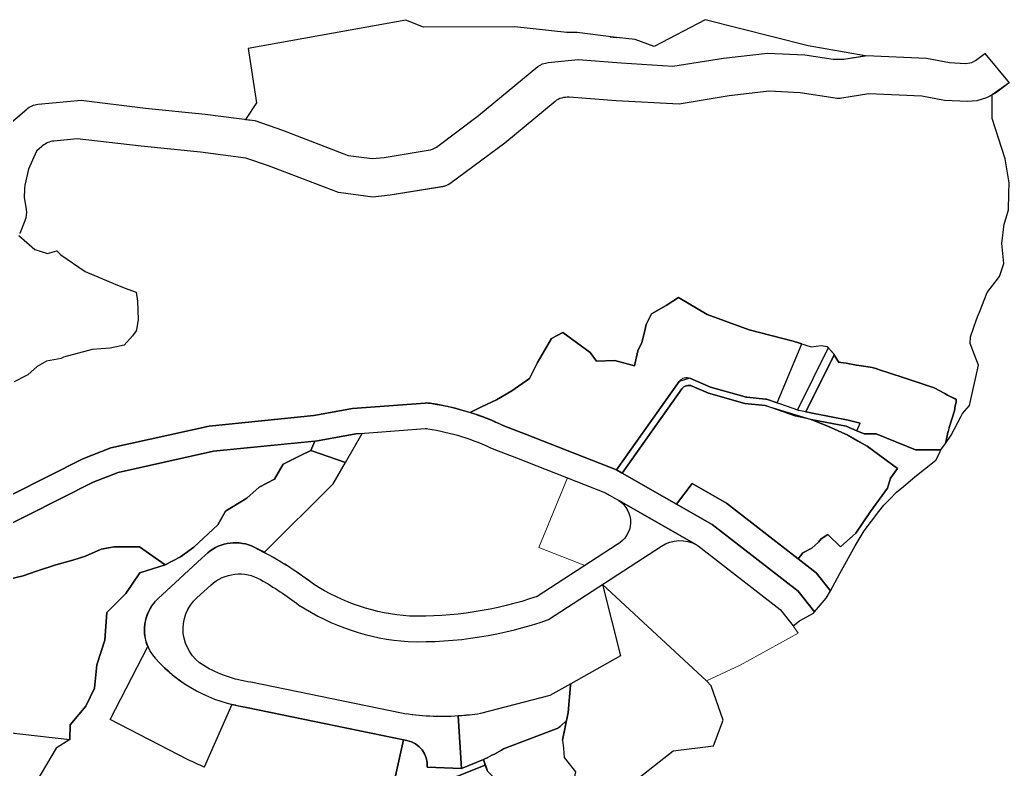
# Model space of a CAD drawing. Header units: millimetres. Extents: x 234550 to 240984, y 469077 to 474234.
# Drawn here: x 240720.6 to 240953.5, y 469387.1 to 469563.5 of the extents above; entities that cross this region are included whole.
import ezdxf

# ---------------------------------------------------------------- set-up
doc = ezdxf.new("R2010")
doc.units = ezdxf.units.MM
for name, color, linetype, lineweight in [('_proposed OS-2 _hatch', 83, 'Continuous', 0), ('_Proposed_footpath hatch', 161, 'Continuous', 30), ('_Proposed_parking', 253, 'Continuous', 30), ('_Propossed _Secondary_road_Hatch', 251, 'Continuous', 0), ('E1', 108, 'Continuous', 30), ('E4', 53, 'Continuous', 30)]:
    doc.layers.add(name, color=color, linetype=linetype, lineweight=lineweight)
doc.layers.add('_Proposed Service-1 hatch', color=210, linetype='Continuous')
doc.layers.add('_proposed Tertiary_road_Hatch', color=252, linetype='Continuous')
doc.layers.add('_proposed UV_2_Hatch', color=53, linetype='Continuous', lineweight=0, true_color=0xf2d64a)

msp = doc.modelspace()

# ---------------------------------------------------------------- linework, layer by layer
at = {"layer": '_proposed OS-2 _hatch'}
msp.add_lwpolyline([(240910.92, 469486.32), (240910.63, 469486.65), (240909.26, 469486.83), (240906.88, 469486.56), (240904.69, 469487.26), (240898.84, 469473.36), (240903.65, 469471.7)], close=True, dxfattribs=at)
at = {"layer": '_Proposed Service-1 hatch'}
msp.add_lwpolyline([(240830.17, 469388.1), (240829.75, 469389.38), (240824.58, 469387.27), (240816.49, 469387.62, 0.374786), (240811.71, 469393.9), (240810.91, 469394.07), (240807.46, 469378.51), (240807.77, 469378.51), (240810.99, 469380.44)], format="xyb", close=True, dxfattribs=at)
at = {"layer": '_proposed Tertiary_road_Hatch'}
msp.add_lwpolyline([(240714.43, 469442.91), (240737.81, 469454.7), (240743.74, 469456.97), (240766.18, 469461.98), (240790.64, 469464.41), (240799.7, 469466.07), (240815.99, 469467.3, -0.057429), (240816.67, 469467.27, -0.074044), (240832.15, 469462.45), (240837.49, 469460.41), (240858.48, 469452.15), (240859.41, 469451.61), (240880.24, 469439.73), (240899.55, 469424.76), (240902.66, 469420.85), (240904.16, 469422.05), (240907.44, 469423.88), (240907.69, 469424.17), (240903.79, 469429.06), (240883.59, 469444.73), (240862.4, 469456.82), (240861.09, 469457.57), (240839.66, 469466), (240834.52, 469467.97, 0.072969), (240817.59, 469473.2, 0.073305), (240816.03, 469473.31), (240798.89, 469472.03), (240789.8, 469470.36), (240765.17, 469467.9), (240742.02, 469462.74), (240735.38, 469460.19), (240710.6, 469447.74, 0.117529)], format="xyb", dxfattribs=at)
msp.add_lwpolyline([(240845.06, 469422.37), (240871.61, 469439.66, -0.279555), (240879.91, 469439.92), (240861.57, 469450.38, -0.575361), (240861.17, 469440.02), (240842.4, 469427.8, -0.089062), (240812.31, 469423.16, -0.125747), (240789.72, 469430.7, 0.045869), (240775.77, 469439.37, 0.301149), (240764.81, 469438.05), (240763.39, 469436.84), (240753.09, 469427.24, 0.408622), (240752.47, 469413.24, 0.174328), (240773.93, 469401.68), (240811.71, 469393.9, -0.374786), (240816.49, 469387.62), (240824.58, 469387.27), (240823.8, 469399.66, -0.055049), (240810.41, 469400.29), (240774.98, 469407.59, -0.098888), (240763.89, 469411.52, -0.502834), (240762.28, 469427.5), (240765.54, 469430.48, -0.326226), (240777.27, 469431.76, -0.032318), (240786.27, 469425.78, 0.127537), (240812.02, 469417.17, 0.091511)], format="xyb", close=True, dxfattribs=at)
at = {"layer": '_proposed UV_2_Hatch'}
for points in [[(240719.25, 469478.31), (240721.96, 469479.73), (240722.43, 469479.98), (240724.64, 469481.95), (240726.84, 469483.16), (240730.27, 469483.83), (240730.89, 469484.12), (240737.64, 469485.88), (240741.85, 469486.25), (240745.13, 469486.95), (240747.08, 469489.14), (240747.93, 469490.27), (240748.01, 469490.5), (240748.44, 469493.01), (240748.31, 469497.3), (240747.98, 469499.38), (240745.17, 469500.47), (240743, 469501.3), (240735.96, 469504.3), (240730.25, 469508.22), (240729.31, 469509.17), (240727.07, 469508.53), (240724.12, 469509.44), (240720.32, 469512.76, -0.088546)], [(240902.66, 469420.85), (240899.55, 469424.76), (240880.24, 469439.73), (240879.91, 469439.92, 0.279555), (240871.61, 469439.66), (240857.75, 469430.63), (240882.24, 469407.91), (240890.16, 469411.63), (240903.79, 469419.17), (240902.66, 469420.85)], [(240845.06, 469422.37, -0.091511), (240812.02, 469417.17, -0.127537), (240786.27, 469425.78, 0.032318), (240777.27, 469431.76, 0.326226), (240765.54, 469430.48), (240762.28, 469427.5, 0.502834), (240763.89, 469411.52, 0.098888), (240774.98, 469407.59), (240810.41, 469400.29), (240815.08, 469399.74, 0.057269), (240829.01, 469400.21), (240845.37, 469404.47), (240861.96, 469413.81), (240857.75, 469430.63), (240845.06, 469422.37)]]:
    msp.add_lwpolyline(points, format="xyb", dxfattribs=at)
for points in [[(240853.63, 469435.11), (240842.4, 469427.8, -0.089062), (240812.31, 469423.16, -0.125747), (240789.72, 469430.7, 0.038545), (240778.1, 469438.16), (240794.36, 469454.28), (240801.2, 469466.18), (240815.99, 469467.3, -0.057429), (240816.67, 469467.27, -0.074044), (240832.15, 469462.45), (240837.49, 469460.41), (240849.48, 469455.69), (240842.79, 469439.28)], [(240861.57, 469450.38), (240859.41, 469451.61), (240858.48, 469452.15), (240849.48, 469455.69), (240842.79, 469439.28), (240853.63, 469435.11), (240861.17, 469440.02, 0.575361)], [(240763.94, 469387.64), (240770.46, 469402.38, -0.14908), (240752.47, 469413.24, -0.082707), (240750.71, 469416.02), (240741.83, 469398.85), (240760.22, 469389.35, 0.009355)]]:
    msp.add_lwpolyline(points, format="xyb", close=True, dxfattribs=at)
at = {"layer": '_Proposed_footpath hatch'}
for points in [[(240905.66, 469471.25), (240912.33, 469484.67), (240912.21, 469484.87), (240910.92, 469486.32), (240903.65, 469471.7), (240903.99, 469471.58)], [(240830.65, 469386.68), (240830.17, 469388.1), (240810.99, 469380.44)]]:
    msp.add_lwpolyline(points, dxfattribs=at)
at = {"layer": '_Proposed_parking'}
msp.add_lwpolyline([(240908.04, 469433.36), (240886.93, 469449.73), (240878.83, 469454.35), (240875.21, 469449.51), (240883.59, 469444.73), (240903.79, 469429.06), (240907.69, 469424.17), (240910.45, 469427.38), (240911.4, 469429.11), (240911.41, 469429.13)], close=True, dxfattribs=at)
msp.add_lwpolyline([(240847.81, 469397.21), (240849.3, 469398.58), (240849.71, 469400.51), (240850.24, 469406.91), (240850.3, 469407.25), (240845.37, 469404.47), (240829.01, 469400.21, -0.02146), (240823.8, 469399.66), (240824.58, 469387.27), (240829.75, 469389.38), (240830.05, 469389.57, 0.023459), (240834.48, 469391.95), (240846.85, 469396.62, 0.094956)], format="xyb", close=True, dxfattribs=at)
at = {"layer": '_Propossed _Secondary_road_Hatch'}
msp.add_lwpolyline([(240717.98, 469538.9), (240722.2, 469542.48, -0.150424), (240724.91, 469543.63), (240735.03, 469544.6), (240750.14, 469542.72), (240764.21, 469541.3), (240775.87, 469539.79), (240782.41, 469537.52), (240797.88, 469531.61), (240803.5, 469530.87), (240806.39, 469531.13), (240816.73, 469532.84, 0.105715), (240818.7, 469533.56), (240828.6, 469541.03), (240842.5, 469552.49, -0.134098), (240844.96, 469553.44), (240851.99, 469554.15), (240862.14, 469553.42), (240874.35, 469552.57), (240886.27, 469554.51), (240896.59, 469555.7), (240905.43, 469555.27), (240912.04, 469554.23), (240914.58, 469554.24), (240919.85, 469555.08), (240934.05, 469554.5), (240939.46, 469553.46), (240943.21, 469553.25), (240944.22, 469553.35), (240944.74, 469553.5), (240945.59, 469553.96), (240947.74, 469555.61), (240953.51, 469548.7), (240949.53, 469545.86), (240948.17, 469545.12), (240945.91, 469544.47), (240943.72, 469544.26), (240938.25, 469544.53), (240932.93, 469545.55), (240920.46, 469546.06), (240914.08, 469545.05, -0.078108), (240912.52, 469545.05), (240904.32, 469546.33), (240897, 469546.7), (240887.54, 469545.6), (240875.79, 469543.69), (240860.99, 469544.48), (240849.91, 469545.28, 0.178623), (240846.59, 469544.32), (240834.78, 469534.5), (240821.84, 469524.9, -0.105715), (240819.87, 469524.19), (240807.75, 469522.24), (240803.67, 469521.78), (240795.64, 469522.83), (240779.14, 469529.13), (240773.81, 469530.95), (240763.11, 469532.36), (240749.14, 469533.78), (240734.09, 469535.5), (240728.61, 469534.98, 0.150424), (240725.9, 469533.82), (240724.5, 469532.63), (240722.62, 469528.35), (240721.77, 469524.58, 0.050417), (240721.64, 469523.58), (240721.6, 469521.79), (240722.06, 469518.89, -0.136155), (240721.76, 469516.23), (240720.54, 469513.22, -0.113957)], format="xyb", dxfattribs=at)
at = {"layer": 'E1'}
msp.add_lwpolyline([(240842.5, 469552.49, -0.134098), (240844.96, 469553.44), (240851.99, 469554.15), (240862.14, 469553.42), (240874.35, 469552.57), (240886.27, 469554.51), (240896.59, 469555.7), (240905.43, 469555.27), (240912.04, 469554.23), (240914.58, 469554.24), (240919.59, 469555.03), (240906.2, 469557.41), (240881.95, 469563.52), (240869.92, 469557.21), (240865.45, 469558.88), (240859.58, 469559.54), (240860.98, 469559.32), (240851.83, 469560.55), (240849.35, 469560.55), (240837.12, 469561.89), (240815.65, 469561.79), (240811.48, 469563.46), (240774.3, 469556.73), (240776.28, 469543.98), (240773.69, 469540.07), (240775.87, 469539.79), (240782.41, 469537.52), (240797.88, 469531.61), (240803.5, 469530.87), (240806.39, 469531.13), (240816.73, 469532.84, 0.105715), (240818.7, 469533.56), (240828.6, 469541.03)], format="xyb", close=True, dxfattribs=at)
for points in [[(240717.98, 469538.9), (240722.2, 469542.48, -0.150424), (240724.91, 469543.63), (240735.03, 469544.6), (240750.14, 469542.72), (240764.21, 469541.3), (240775.87, 469539.79), (240782.41, 469537.52), (240797.88, 469531.61), (240803.5, 469530.87), (240806.39, 469531.13), (240816.73, 469532.84, 0.105715), (240818.7, 469533.56), (240828.6, 469541.03), (240842.5, 469552.49, -0.134098), (240844.96, 469553.44), (240851.99, 469554.15), (240862.14, 469553.42), (240874.35, 469552.57), (240886.27, 469554.51), (240896.59, 469555.7), (240905.43, 469555.27), (240912.04, 469554.23), (240914.58, 469554.24), (240919.85, 469555.08), (240934.05, 469554.5), (240939.46, 469553.46), (240943.21, 469553.25), (240944.22, 469553.35), (240944.74, 469553.5), (240945.59, 469553.96), (240947.74, 469555.61), (240953.51, 469548.7), (240950.28, 469546.27), (240948.17, 469545.12), (240945.91, 469544.47), (240943.72, 469544.26), (240938.25, 469544.53), (240932.93, 469545.55), (240920.46, 469546.06), (240914.08, 469545.05, -0.078108), (240912.52, 469545.05), (240904.32, 469546.33), (240897, 469546.7), (240887.54, 469545.6), (240875.79, 469543.69), (240860.99, 469544.48), (240849.91, 469545.28, 0.178623), (240846.59, 469544.32), (240834.78, 469534.5), (240821.84, 469524.9, -0.105715), (240819.87, 469524.19), (240807.75, 469522.24), (240803.67, 469521.78), (240795.64, 469522.83), (240779.14, 469529.13), (240773.81, 469530.95), (240763.11, 469532.36), (240749.14, 469533.78), (240734.09, 469535.5), (240728.61, 469534.98, 0.150424), (240725.9, 469533.82), (240724.5, 469532.63), (240722.62, 469528.35), (240721.77, 469524.58, 0.050417), (240721.64, 469523.58), (240721.6, 469521.79), (240722.06, 469518.89, -0.136155), (240721.76, 469516.23), (240720.54, 469513.22, -0.113957)], [(240710.6, 469447.74), (240735.38, 469460.19), (240742.02, 469462.74), (240765.17, 469467.9), (240789.8, 469470.36), (240798.89, 469472.03), (240816.03, 469473.31, -0.073305), (240817.59, 469473.2, -0.037934), (240826.6, 469471.09), (240829.29, 469472.43), (240832.77, 469474.09), (240836.42, 469476.15), (240840.56, 469479.08), (240842.46, 469482.82), (240845.75, 469488.5), (240848.41, 469489.89), (240854.88, 469485.25), (240856.35, 469483.14), (240860.63, 469483.36), (240865.28, 469482.08), (240866.05, 469485.61), (240866.98, 469487.53), (240867.54, 469489.71), (240868.02, 469491.78), (240869.29, 469494.3), (240872.73, 469496.25), (240875.66, 469498.19), (240882.39, 469494.17), (240892.3, 469490.56), (240902.68, 469487.9), (240906.88, 469486.56), (240909.26, 469486.83), (240910.63, 469486.65), (240912.21, 469484.87), (240913.38, 469482.86), (240913.64, 469482.93), (240915.1, 469482.68), (240917.52, 469482.26), (240918.74, 469482.05), (240921.25, 469481.66), (240922.11, 469481.41), (240923.44, 469480.99), (240924.91, 469480.49), (240929.24, 469479.08), (240930.44, 469478.68), (240934.45, 469477.35), (240935.83, 469476.87), (240938.35, 469475.57), (240939.01, 469475.18), (240941.01, 469474.17), (240941.01, 469473.52), (240940.78, 469472.64), (240940.63, 469471.46), (240939.35, 469467.55), (240939.13, 469466.68), (240938.48, 469463.8), (240939.83, 469465.75), (240942.18, 469470.2), (240942.51, 469470.83), (240944.17, 469472.71), (240946.28, 469482.21), (240945.37, 469484.66), (240944.32, 469487.35), (240944.42, 469488.9), (240945.84, 469492.94), (240946.19, 469493.96), (240946.48, 469494.69), (240948.3, 469499.32), (240951.19, 469503.08), (240952.28, 469506.18), (240951.79, 469510.84), (240952.29, 469515.38), (240952.79, 469516.91), (240953.36, 469518.76), (240953.45, 469522.62), (240953.49, 469525.13), (240952.75, 469529.83), (240952.59, 469530.8), (240949.51, 469540.26), (240949.53, 469543.6), (240949.53, 469545.86), (240948.17, 469545.12), (240945.91, 469544.47), (240943.72, 469544.26), (240938.25, 469544.53), (240932.93, 469545.55), (240920.46, 469546.06), (240914.08, 469545.05, -0.078108), (240912.52, 469545.05), (240904.32, 469546.33), (240897, 469546.7), (240887.54, 469545.6), (240875.79, 469543.69), (240860.99, 469544.48), (240849.91, 469545.28, 0.178623), (240846.59, 469544.32), (240834.78, 469534.5), (240821.84, 469524.9, -0.094184), (240820.1, 469524.23), (240807.75, 469522.24), (240803.67, 469521.78), (240795.64, 469522.83), (240779.14, 469529.13), (240773.81, 469530.95), (240763.11, 469532.36), (240749.14, 469533.78), (240734.09, 469535.5), (240728.61, 469534.98, 0.150424), (240725.9, 469533.82), (240725.79, 469533.72), (240724.5, 469532.63), (240722.62, 469528.35), (240721.77, 469524.58, 0.050417), (240721.64, 469523.58), (240721.6, 469521.79), (240722.06, 469518.89, -0.136155), (240721.76, 469516.23), (240720.54, 469513.22, -0.025158)], [(240716.13, 469431.42), (240721.36, 469432.64), (240724.53, 469433.73), (240729.02, 469435.27), (240733.05, 469436.34), (240736.05, 469437.29), (240739.69, 469438.92), (240742.82, 469439.47), (240748.78, 469439.47), (240754.79, 469435.27), (240758.39, 469437.09), (240761.53, 469439.38), (240767.17, 469444.66), (240769, 469447.86), (240774.03, 469450.92), (240776.94, 469453.54), (240780.5, 469455.4), (240782.6, 469458.91), (240786.64, 469460.95), (240789.08, 469462.17), (240790.05, 469464.35), (240766.18, 469461.98), (240743.74, 469456.97), (240737.81, 469454.7), (240714.43, 469442.91, 0.118087)], [(240807.46, 469378.51), (240810.91, 469394.07), (240773.93, 469401.68, -0.024608), (240770.46, 469402.38), (240763.94, 469387.64, -0.009355), (240760.22, 469389.35), (240741.83, 469398.85), (240750.71, 469416.02, -0.31526), (240753.09, 469427.24), (240763.39, 469436.84), (240764.81, 469438.05, -0.301149), (240775.77, 469439.37, -0.007311), (240778.1, 469438.16), (240794.36, 469454.28), (240797.27, 469459.35), (240789.08, 469462.17), (240786.64, 469460.95), (240782.6, 469458.91), (240780.5, 469455.4), (240776.94, 469453.54), (240774.03, 469450.92), (240769, 469447.86), (240767.17, 469444.66), (240761.53, 469439.38), (240758.39, 469437.09), (240754.79, 469435.27), (240748.83, 469433.33), (240745.53, 469428.46), (240741.05, 469423.99), (240740.59, 469417.53), (240738.69, 469411.68), (240738.12, 469406.17), (240736.14, 469402.01), (240732.44, 469397.59), (240732.33, 469394.15), (240729.17, 469392.06), (240722.08, 469380.15)], [(240848.33, 469393.95), (240849.3, 469398.58), (240847.81, 469397.21, -0.094956), (240846.85, 469396.62), (240834.48, 469391.95, -0.023459), (240830.05, 469389.57), (240829.75, 469389.38), (240830.65, 469386.68), (240834.05, 469383.25), (240835.87, 469379.23), (240838.06, 469374.49), (240838.74, 469368.86), (240844.77, 469372.24), (240852.71, 469374.41), (240850.54, 469382.66)]]:
    msp.add_lwpolyline(points, format="xyb", dxfattribs=at)
for points in [[(240953.51, 469548.7), (240949.53, 469545.86), (240948.17, 469545.12)], [(240720.32, 469512.76), (240724.12, 469509.44), (240727.07, 469508.53), (240729.31, 469509.17), (240730.25, 469508.22), (240735.96, 469504.3), (240743, 469501.3), (240745.17, 469500.47), (240747.98, 469499.38), (240748.31, 469497.3), (240748.44, 469493.01), (240748.11, 469491.05), (240747.99, 469490.34), (240747.08, 469489.14), (240745.13, 469486.95), (240741.85, 469486.25), (240737.64, 469485.88), (240730.89, 469484.12), (240730.27, 469483.83), (240726.84, 469483.16), (240724.64, 469481.95), (240722.43, 469479.98), (240721.96, 469479.73), (240719.25, 469478.31)], [(240713.59, 469396.21), (240732.33, 469394.15), (240732.44, 469397.59), (240736.14, 469402.01), (240738.12, 469406.17), (240738.69, 469411.68), (240740.59, 469417.53), (240741.05, 469423.99), (240745.53, 469428.46), (240748.83, 469433.33), (240754.79, 469435.27), (240748.78, 469439.47), (240742.82, 469439.47), (240739.69, 469438.92), (240736.05, 469437.29), (240733.05, 469436.34), (240729.02, 469435.27), (240724.53, 469433.73), (240721.36, 469432.64), (240716.13, 469431.42)]]:
    msp.add_lwpolyline(points, dxfattribs=at)
for points in [[(240936.25, 469459.9), (240936.98, 469461.38), (240937.42, 469462.3), (240931.45, 469462.34), (240922.19, 469466.06), (240919.34, 469466.03), (240917.63, 469466.76), (240915.13, 469467.84), (240906.89, 469469.48), (240908.64, 469468.75), (240910.93, 469467.79), (240915.53, 469465.78), (240917.81, 469464.45), (240920.1, 469463.13), (240927.17, 469457.94), (240925.58, 469455.64), (240924.84, 469453.31), (240920.85, 469447.76), (240917.37, 469442.65), (240913.77, 469439.45), (240910.78, 469442.35), (240909.23, 469441.39), (240908.59, 469440.58), (240907.07, 469439.19), (240904.89, 469438.06), (240903.8, 469436.65), (240908.04, 469433.36), (240911.41, 469429.13), (240913.65, 469433.19), (240917.25, 469439.73), (240919.34, 469443.27), (240922.84, 469447.75), (240924.01, 469449.28), (240925.32, 469450.61), (240927, 469452.35), (240928.63, 469453.7), (240931.26, 469455.95)], [(240801.2, 469466.18), (240799.7, 469466.07), (240790.64, 469464.41), (240790.05, 469464.35), (240789.08, 469462.17), (240797.27, 469459.35)], [(240883.3, 469406.75), (240882.24, 469407.91), (240857.75, 469430.63), (240861.96, 469413.81), (240850.3, 469407.25), (240850.24, 469406.91), (240849.71, 469400.51), (240848.33, 469393.95), (240848.56, 469392.12), (240848.75, 469389.91), (240851.4, 469386.53), (240850.54, 469382.66), (240852.71, 469374.41), (240874.36, 469391.42), (240883.9, 469392.62), (240886.14, 469398.64)]]:
    msp.add_lwpolyline(points, close=True, dxfattribs=at)
at = {"layer": 'E4'}
msp.add_lwpolyline([(240904.69, 469487.26), (240902.68, 469487.9), (240892.3, 469490.56), (240882.39, 469494.17), (240875.66, 469498.19), (240872.73, 469496.25), (240869.29, 469494.3), (240868.02, 469491.78), (240867.54, 469489.71), (240866.98, 469487.53), (240866.05, 469485.61), (240865.28, 469482.08), (240860.63, 469483.36), (240856.35, 469483.14), (240854.88, 469485.25), (240848.41, 469489.89), (240845.75, 469488.5), (240842.46, 469482.82), (240840.56, 469479.08), (240836.42, 469476.15), (240832.77, 469474.09), (240829.29, 469472.43), (240826.6, 469471.09, -0.034938), (240834.52, 469467.97), (240839.66, 469466), (240861.09, 469457.57), (240875.84, 469478.36), (240875.93, 469478.48, -0.353168), (240878.34, 469479.17), (240883.22, 469477.08), (240891.36, 469474.76, 0.043399), (240891.7, 469474.69), (240896.17, 469474.23, -0.05703), (240896.62, 469474.13), (240898.84, 469473.36)], format="xyb", close=True, dxfattribs=at)
for points in [[(240912.33, 469484.67), (240913.38, 469482.86), (240913.59, 469482.92), (240913.86, 469482.89), (240915.1, 469482.68), (240917.52, 469482.26), (240918.74, 469482.05), (240921.25, 469481.66), (240922.11, 469481.41), (240923.44, 469480.99), (240924.91, 469480.49), (240929.24, 469479.08), (240930.44, 469478.68), (240934.45, 469477.35), (240935.83, 469476.87), (240938.35, 469475.57), (240939.01, 469475.18), (240940.79, 469474.28), (240941.01, 469474.14), (240941.01, 469473.52), (240940.78, 469472.64), (240940.63, 469471.46), (240939.35, 469467.55), (240939.35, 469467.55), (240940.63, 469471.46), (240940.78, 469472.64), (240941.01, 469473.52), (240941.01, 469474.14), (240940.79, 469474.28), (240939.01, 469475.18), (240938.35, 469475.57), (240935.83, 469476.87), (240934.45, 469477.35), (240930.44, 469478.68), (240929.24, 469479.08), (240924.91, 469480.49), (240923.44, 469480.99), (240922.11, 469481.41), (240921.25, 469481.66), (240918.74, 469482.05), (240917.52, 469482.26), (240915.1, 469482.68), (240913.86, 469482.89), (240913.59, 469482.92), (240913.38, 469482.86), (240912.33, 469484.67), (240905.66, 469471.25), (240915.58, 469469.28), (240918.41, 469468.58)], [(240905.66, 469471.25), (240915.58, 469469.28), (240918.41, 469468.58)], [(240917.63, 469466.76), (240917.63, 469466.76), (240919.34, 469466.03), (240922.19, 469466.06), (240931.45, 469462.34), (240937.42, 469462.3), (240938.47, 469463.8)], [(240917.63, 469466.76), (240919.34, 469466.03), (240922.19, 469466.06), (240931.45, 469462.34), (240937.42, 469462.3)], [(240939.13, 469466.68), (240938.48, 469463.8), (240938.48, 469463.8), (240939.13, 469466.68)]]:
    msp.add_lwpolyline(points, dxfattribs=at)
msp.add_lwpolyline([(240876.45, 469476.63), (240862.4, 469456.82), (240875.21, 469449.51), (240878.83, 469454.35), (240886.93, 469449.73), (240903.8, 469436.65), (240904.89, 469438.06), (240907.07, 469439.19), (240908.59, 469440.58), (240909.23, 469441.39), (240910.78, 469442.35), (240913.77, 469439.44), (240917.37, 469442.65), (240920.86, 469447.76), (240924.84, 469453.31), (240925.58, 469455.64), (240927.17, 469457.94), (240920.1, 469463.13), (240915.53, 469465.78), (240910.93, 469467.79), (240906.89, 469469.48), (240903.22, 469470.21), (240896.07, 469472.73), (240891.25, 469473.23), (240882.72, 469475.67), (240878.87, 469477.31, 0.353168), (240876.45, 469476.63), (240862.4, 469456.82), (240876.45, 469476.63, -0.353168), (240878.87, 469477.31), (240882.72, 469475.67), (240891.25, 469473.23), (240896.07, 469472.73), (240906.89, 469469.48), (240915.13, 469467.84), (240917.63, 469466.76), (240918.41, 469468.58), (240915.58, 469469.28), (240903.99, 469471.58), (240896.62, 469474.13, 0.05703), (240896.17, 469474.23), (240891.7, 469474.69, -0.043399), (240891.36, 469474.76), (240883.22, 469477.08), (240878.34, 469479.17), (240875.84, 469478.36), (240861.09, 469457.57), (240862.4, 469456.82)], format="xyb", dxfattribs=at)

doc.saveas('drawing.dxf')
